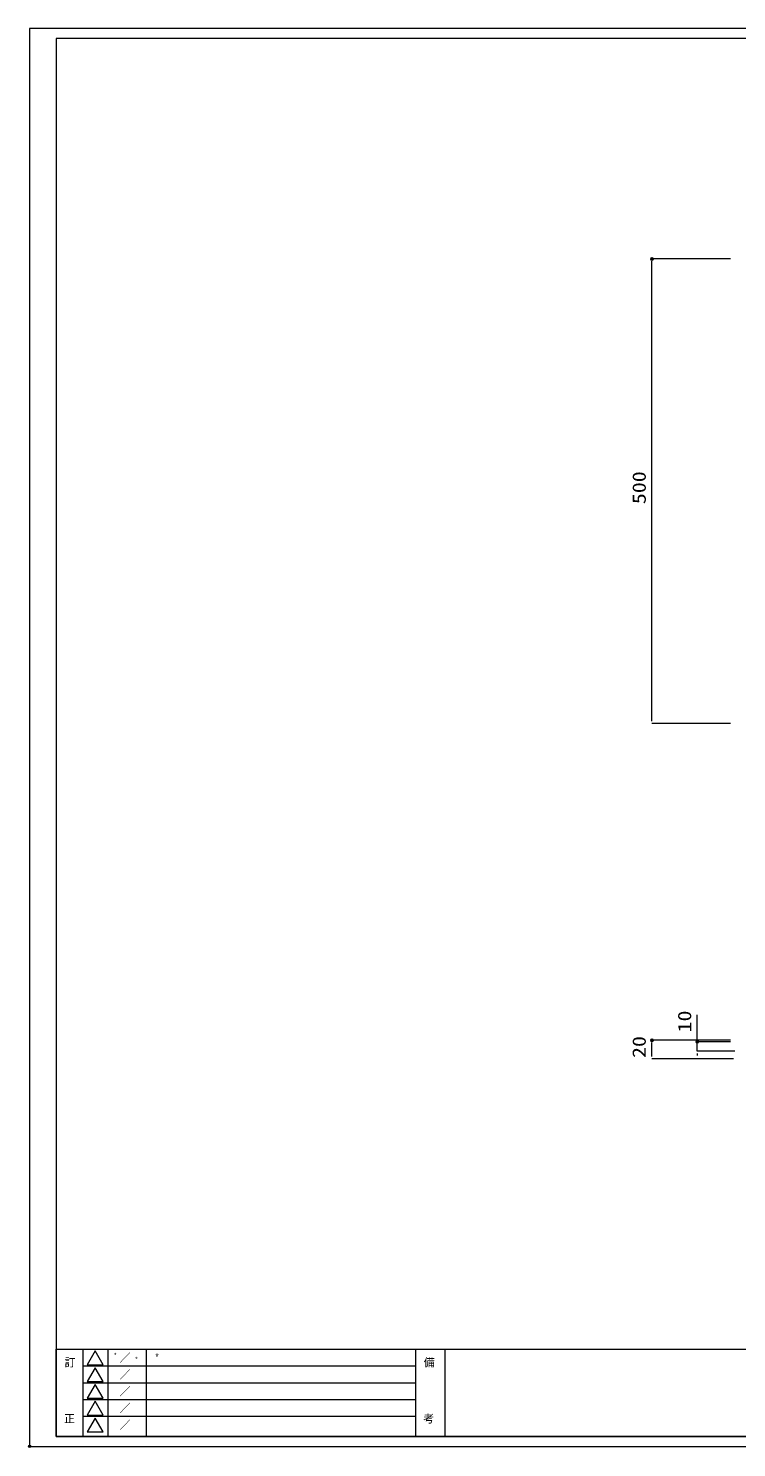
# Model space of a CAD drawing. Units: millimetres on the paper. Extents: x -216 to 216, y -153 to 153.
# Drawn here: x -215.6 to -63.1, y -152.9 to 152.7 of the extents above; entities that cross this region are included whole.
import ezdxf
from ezdxf.enums import TextEntityAlignment as Align

# ---------------------------------------------------------------- set-up
doc = ezdxf.new("R2010")
doc.units = ezdxf.units.MM
doc.header["$PDMODE"] = 32
doc.header["$PDSIZE"] = 0.5
doc.layers.add('0-0_A1FRAME', color=1, linetype='Continuous', lineweight=9)
doc.layers.add('0-3_寸法', color=4, linetype='Continuous', lineweight=9)
doc.layers.add('0-5_Defpoints', color=7, linetype='Continuous')
doc.styles.add('HGMaruGothicMPRO', font='')
doc.styles.add('ＭＳ ゴシック', font='')
doc.styles.get('HGMaruGothicMPRO').set_extended_font_data('HGMaruGothicMPRO')
doc.styles.get('ＭＳ ゴシック').set_extended_font_data('MS Gothic')

msp = doc.modelspace()

# ---------------------------------------------------------------- linework, layer by layer
at = {"layer": '0-0_A1FRAME'}
for p, q in [((-209.566, 150.503), (-209.566, -150.479)), ((-203.823, -131.688), (-203.823, -150.479)), ((-198.491, -131.688), (-198.491, -150.479)), ((-190.206, -131.688), (-190.206, -150.479)), ((-132.193, -131.688), (-132.193, -150.479)), ((-125.913, -131.688), (-125.913, -150.479)), ((-203.823, -135.302), (-132.193, -135.302)), ((-203.823, -138.915), (-132.193, -138.915)), ((-203.823, -142.529), (-132.193, -142.529)), ((-203.823, -146.143), (-132.193, -146.143))]:
    msp.add_line(p, q, dxfattribs=at)
for points in [[(-215.314, 152.658), (-215.314, -152.635), (215.347, -152.635), (215.347, 152.658)], [(-201.197, -132.062), (-202.913, -135.033), (-199.482, -135.033)], [(-201.197, -135.676), (-202.913, -138.647), (-199.482, -138.647)], [(-201.197, -139.29), (-202.913, -142.261), (-199.482, -142.261)], [(-201.197, -142.903), (-202.913, -145.875), (-199.482, -145.875)], [(-201.197, -146.517), (-202.913, -149.488), (-199.482, -149.488)]]:
    msp.add_lwpolyline(points, close=True, dxfattribs=at)
for points in [[(199.541, -150.479), (199.541, 150.503), (-209.566, 150.503)], [(-209.566, -150.479), (-209.566, -131.688), (199.541, -131.688)], [(199.541, -150.479), (-209.566, -150.479), (199.541, -150.479)]]:
    msp.add_lwpolyline(points, dxfattribs=at)
msp.add_point((-215.314, -152.635), dxfattribs=at)
at = {"layer": '0-3_寸法'}
for p, q in [((-64.435, 103.032), (-81.323, 103.032)), ((-81.323, 3.532), (-81.323, 102.532)), ((-64.435, 3.032), (-81.323, 3.032)), ((-71.545, -65.002), (-71.545, -59.702)), ((-64.435, -65.202), (-81.323, -65.202)), ((-81.323, -68.702), (-81.323, -65.702)), ((-64.375, -65.502), (-71.545, -65.502)), ((-71.545, -67.502), (-71.545, -65.502)), ((-63.725, -69.202), (-81.323, -69.202)), ((-63.485, -67.502), (-71.545, -67.502)), ((-71.545, -68.002), (-71.545, -68.502))]:
    msp.add_line(p, q, dxfattribs=at)
at = {"layer": '0-5_Defpoints'}
for p in [(-81.323, 103.032), (-81.323, -65.202), (-71.545, -65.502)]:
    msp.add_point(p, dxfattribs=at)

# ---------------------------------------------------------------- texts
at = {"layer": '0-0_A1FRAME', "style": 'HGMaruGothicMPRO'}
for s, p in [('訂', (-207.772, -135.938)), ('／', (-195.933, -134.93)), ('備', (-130.445, -135.938)), ('／', (-195.933, -138.544)), ('／', (-195.933, -142.158)), ('／', (-195.933, -145.771)), ('正', (-207.883, -148.025)), ('考', (-130.556, -148.025)), ('／', (-195.933, -149.385))]:
    msp.add_text(s, height=1.723, dxfattribs=at).set_placement(p, align=Align.BOTTOM_LEFT)
at = {"layer": '0-0_A1FRAME', "color": 6, "style": 'HGMaruGothicMPRO'}
for height, p in [(1.026, (-197.111, -133.761)), (1.026, (-192.579, -134.657)), (1.383, (-188.215, -134.41))]:
    msp.add_text('*', height=height, dxfattribs=at).set_placement(p, align=Align.BOTTOM_LEFT)
at = {"layer": '0-3_寸法', "style": 'ＭＳ ゴシック', "width": 1.2}
for s, p in [('500', (-81.768, 50.232)), ('10', (-71.99, -63.502)), ('20', (-81.768, -69.002))]:
    msp.add_text(s, height=2.889, rotation=90, dxfattribs=at).set_placement(p, align=Align.BOTTOM_LEFT)

doc.saveas('drawing.dxf')
